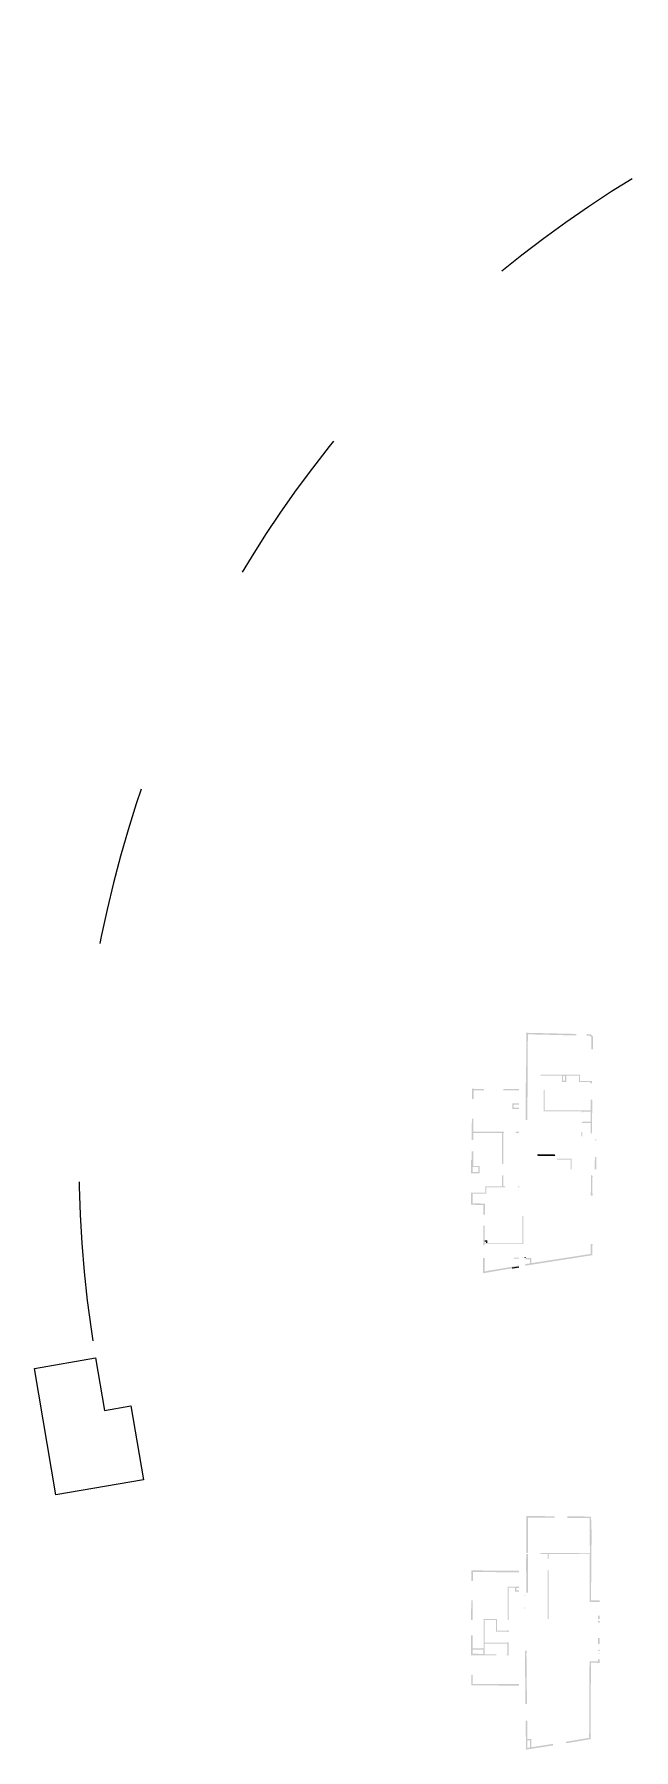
# Model space of a CAD drawing. Header units: metres. Extents: x -97 to 369, y -174 to 385.
# Drawn here: x 46.4 to 93.1, y 4.2 to 138 of the extents above; entities that cross this region are included whole.
import ezdxf

# ---------------------------------------------------------------- set-up
doc = ezdxf.new("R2010")
doc.units = ezdxf.units.M
doc.linetypes.add('PROJECTION', pattern=[0.3, 0.12, -0.18])
doc.layers.add('020_cloi', color=5, linetype='Continuous')
doc.layers.add('030_menuiserie', color=1, linetype='Continuous')
doc.layers.add('060_repères murs', color=104, linetype='Continuous', lineweight=0)

# ---------------------------------------------------------------- blocks, each defined once
blk = doc.blocks.new('*U1201')
blk.add_lwpolyline([(0.66849, -0.04218), (0.66849, 0), (0.71849, 0), (0.71849, -0.07218), (0.68349, -0.07218), (0.68349, -0.04218)], close=True)
at = {"linetype": 'PROJECTION', "ltscale": 0.75}
blk.add_arc((0.03522, -0.07269), 0.64827, 271.69986, 0.04505, dxfattribs=at)
blk = doc.blocks.new('Murs porteurs selon geometre projet')
at = {"layer": '030_menuiserie', "xscale": 138.550195075006, "yscale": 138.550195075006, "zscale": 138.550195075006, "rotation": 189.9168593396885}
blk.add_blockref('*U1201', (-33.68, -0.74), dxfattribs=at)
blk = doc.blocks.new('cloisons reperage')
at = {"layer": '060_repères murs', "true_color": 0x7aafdf, "transparency": 33554559}
h = blk.add_hatch(color=143, dxfattribs=at)
h.dxf.hatch_style = 1
h.paths.add_polyline_path([(-34.25, 8.5), (-34.13, 8.5), (-34.13, 10.05), (-34.25, 10.05)])
h.paths.add_polyline_path([(-34.26, 7.52), (-34.14, 7.52), (-34.15, 6.48), (-31.47, 6.93), (-31.47, 6.75), (-32, 6.66), (-32, 6.72), (-34.27, 6.33)])
h.paths.add_polyline_path([(-35.21, 12.61), (-35.09, 12.61), (-35.09, 11.8), (-34.12, 11.76), (-34.12, 11.67), (-34.12, 10.91), (-34.24, 10.91), (-34.24, 11.65), (-34.27, 11.65), (-35.21, 11.68)])
h.paths.add_polyline_path([(-35.15, 15.84), (-35.03, 15.84), (-35.03, 14.71), (-35.09, 14.71), (-35.09, 14.12), (-35.21, 14.12), (-35.22, 15.16), (-35.15, 15.16)])
h.paths.add_polyline_path([(-35.14, 18.4), (-35.02, 18.4), (-35.03, 16.73), (-35.15, 16.73)])
h.paths.add_polyline_path([(-34.19, 20.71), (-35.13, 20.72), (-35.13, 19.92), (-35.01, 19.92), (-35.01, 20.59), (-34.19, 20.59)])
h.paths.add_polyline_path([(-31.47, 20.71), (-32.68, 20.71), (-32.68, 20.59), (-31.47, 20.59)])
h.paths.add_polyline_path([(-25.54, 16.78), (-25.42, 16.78), (-25.42, 16.7), (-25.54, 16.7)])
h.paths.add_polyline_path([(-25.75, 19.87), (-25.87, 19.87), (-25.88, 17.19), (-25.81, 17.19), (-25.81, 17.31), (-25.76, 17.31)])
h.paths.add_polyline_path([(-25.9, 21.22), (-25.9, 21.32), (-25.78, 21.32), (-25.78, 21.14), (-25.9, 21.14)])
h.paths.add_polyline_path([(-25.85, 24.96), (-26.19, 24.99), (-26.19, 24.87), (-25.91, 24.85), (-25.81, 24.75), (-25.82, 23.81), (-25.7, 23.81), (-25.69, 24.8)])
h.paths.add_polyline_path([(-30.89, 25.09), (-30.91, 21.18), (-30.94, 21.18), (-30.94, 18.28), (-30.81, 18.28), (-30.77, 24.97), (-26.98, 24.88), (-26.98, 25)])
edge = h.paths.add_edge_path()
edge.add_arc((-25.84, 13.87), 0.12, -14.2741, 90.9503, ccw=False)
edge.add_line((-25.73, 13.84), (-25.74, 12.72))
edge.add_line((-25.74, 12.72), (-25.72, 12.45))
edge.add_line((-25.72, 12.45), (-25.71, 12.45))
edge.add_line((-25.71, 12.45), (-25.71, 12.39))
edge.add_line((-25.71, 12.39), (-25.86, 12.39))
edge.add_line((-25.86, 12.39), (-25.85, 13.99))
h.paths.add_polyline_path([(-25.42, 15.39), (-25.44, 14.44), (-25.56, 14.44), (-25.54, 15.39)])
h.paths.add_polyline_path([(-30.51, 7.12), (-25.87, 7.84), (-25.86, 8.61), (-25.71, 8.61), (-25.71, 8.54), (-25.74, 8.54), (-25.75, 7.74), (-30.98, 6.92), (-30.98, 7.05), (-30.61, 7.1)])
at = {"layer": '060_repères murs', "true_color": 0xf4ee51, "transparency": 33554559}
h = blk.add_hatch(color=41, dxfattribs=at)
h.dxf.hatch_style = 1
h.paths.add_polyline_path([(-28.53, 15.27), (-28.49, 15.2), (-27.43, 15.2), (-27.43, 14.45), (-27.36, 14.45), (-27.36, 15.27)])
h.paths.add_polyline_path([(-31.12, 8.61), (-31.19, 8.61), (-31.19, 10.79), (-31.12, 10.79)])
h.paths.add_polyline_path([(-34.13, 8.7), (-31.19, 8.7), (-31.19, 8.63), (-34.13, 8.63)])
h.paths.add_polyline_path([(-31.19, 7.61), (-31.12, 7.61), (-31.12, 7.56), (-31.19, 7.56)])
h.paths.add_polyline_path([(-34.09, 13.11), (-32.54, 13.11), (-32.54, 13.04), (-34.09, 13.04)])
h.paths.add_polyline_path([(-34.02, 12.54), (-34.09, 12.54), (-34.09, 13.04), (-34.02, 13.04)])
h.paths.add_polyline_path([(-35.09, 12.54), (-34.09, 12.54), (-34.09, 12.61), (-35.09, 12.61)])
h.paths.add_polyline_path([(-31.55, 13.11), (-31.44, 13.11), (-31.44, 13.04), (-31.55, 13.04)])
h.paths.add_polyline_path([(-29.76, 21.82), (-28.12, 21.82), (-28.12, 21.75), (-29.76, 21.75)])
h.paths.add_polyline_path([(-27.77, 21.75), (-26.7, 21.75), (-26.7, 21.82), (-27.77, 21.82)])
h.paths.add_polyline_path([(-26.7, 21.75), (-26.77, 21.75), (-26.77, 21.25), (-26.7, 21.25)])
h.paths.add_polyline_path([(-26.7, 21.25), (-25.9, 21.25), (-25.9, 21.32), (-26.7, 21.32)])
h.paths.add_polyline_path([(-29.54, 19.03), (-26.56, 19.03), (-26.56, 18.96), (-29.54, 18.96)])
h.paths.add_polyline_path([(-29.54, 20.64), (-29.47, 20.64), (-29.47, 19.03), (-29.54, 19.03)])
h.paths.add_polyline_path([(-31.86, 7.55), (-31.46, 7.55), (-31.46, 7.48), (-31.86, 7.48)])
at = {"layer": '060_repères murs', "true_color": 0xf8991e, "transparency": 33554559}
h = blk.add_hatch(color=30, dxfattribs=at)
h.dxf.hatch_style = 1
h.paths.add_polyline_path([(-31.47, 19.59), (-31.97, 19.59), (-31.97, 19.15), (-31.47, 19.15), (-31.47, 19.25), (-31.87, 19.25), (-31.87, 19.49), (-31.47, 19.49)])
h.paths.add_polyline_path([(-30.98, 7.53), (-30.51, 7.53), (-30.51, 7.12), (-30.61, 7.1), (-30.61, 7.43), (-30.98, 7.43)])
h.paths.add_polyline_path([(-35.09, 14.61), (-34.54, 14.61), (-34.54, 14.71), (-35.09, 14.71)])
h.paths.add_polyline_path([(-34.64, 14.61), (-34.54, 14.61), (-34.54, 14.12), (-34.64, 14.12)])
h.paths.add_polyline_path([(-34.64, 14.22), (-35.09, 14.22), (-35.09, 14.12), (-34.64, 14.12)])
h.paths.add_polyline_path([(-28.12, 21.82), (-27.77, 21.82), (-27.77, 21.72), (-28.12, 21.72)])
h.paths.add_polyline_path([(-27.77, 21.35), (-27.87, 21.35), (-27.87, 21.72), (-27.77, 21.72)])
h.paths.add_polyline_path([(-28.12, 21.72), (-28.02, 21.72), (-28.02, 21.35), (-28.12, 21.35)])
h.paths.add_polyline_path([(-28.12, 21.35), (-27.77, 21.35), (-27.77, 21.25), (-28.12, 21.25)])
at = {"layer": '060_repères murs', "true_color": 0x58ba48, "transparency": 33554559}
h = blk.add_hatch(color=85, dxfattribs=at)
h.dxf.hatch_style = 1
h.paths.add_polyline_path([(-35.02, 17.37), (-32.62, 17.37), (-32.62, 17.27), (-35.02, 17.27)])
h.paths.add_polyline_path([(-31.72, 17.37), (-31.47, 17.37), (-31.47, 17.27), (-31.72, 17.27)])
h.paths.add_polyline_path([(-32.79, 17.27), (-32.69, 17.27), (-32.69, 14.86), (-32.79, 14.86)])
h.paths.add_polyline_path([(-32.79, 13.96), (-32.69, 13.96), (-32.69, 13.12), (-32.79, 13.12)])
h.paths.add_polyline_path([(-26.56, 18.16), (-25.88, 18.16), (-25.88, 18.06), (-26.56, 18.06)])
h.paths.add_polyline_path([(-26.56, 19.03), (-25.87, 19.03), (-25.87, 18.93), (-26.56, 18.93)])
h.paths.add_polyline_path([(-26.61, 17.36), (-26.51, 17.36), (-26.51, 17), (-26.61, 17)])
h.paths.add_polyline_path([(-26.46, 18.93), (-26.56, 18.93), (-26.56, 18.89), (-26.46, 18.89)])
at = {"layer": '060_repères murs', "true_color": 0xf8991e, "transparency": 33554559}
h = blk.add_hatch(color=30, dxfattribs=at)
h.dxf.hatch_style = 1
h.paths.add_polyline_path([(-34.13, 8.9), (-33.93, 8.9), (-33.93, 8.7), (-34.03, 8.7), (-34.03, 8.8), (-34.13, 8.8)])
at = {"layer": '060_repères murs', "true_color": 0x7aafdf, "transparency": 33554559}
h = blk.add_hatch(color=143, dxfattribs=at)
h.dxf.hatch_style = 1
h.paths.add_polyline_path([(-30.77, -15.48), (-30.76, -12.74), (-28.68, -12.74), (-28.68, -12.62), (-30.88, -12.61), (-30.89, -15.47), (-30.89, -15.48)])
h.paths.add_polyline_path([(-30.77, -15.56), (-30.89, -15.56), (-30.91, -16.09), (-30.89, -18.59), (-30.77, -18.59)])
h.paths.add_polyline_path([(-27.68, -12.63), (-27.68, -12.75), (-25.96, -12.77), (-25.93, -15.5), (-25.93, -15.51), (-25.81, -15.51), (-25.8, -13.81), (-25.84, -12.69), (-25.89, -12.65), (-27.2, -12.63)])
h.paths.add_polyline_path([(-25.82, -15.58), (-25.94, -15.58), (-25.96, -19.31), (-25.18, -19.31), (-25.18, -19.19), (-25.84, -19.19)])
h.paths.add_polyline_path([(-35.18, -17.68), (-35.06, -17.68), (-35.06, -16.98), (-31.46, -16.99), (-31.46, -16.87), (-35.18, -16.85)])
h.paths.add_polyline_path([(-35.2, -21.92), (-35.08, -21.92), (-35.08, -22.92), (-35.2, -22.92)])
h.paths.add_polyline_path([(-35.08, -22.92), (-35.08, -23.46), (-35.2, -23.46), (-35.2, -22.92)])
h.paths.add_polyline_path([(-35.19, -19.19), (-35.07, -19.19), (-35.07, -20.71), (-35.2, -20.71)])
h.paths.add_polyline_path([(-35.19, -24.98), (-35.07, -24.98), (-35.07, -25.7), (-31.46, -25.71), (-31.46, -25.83), (-35.19, -25.82)])
h.paths.add_polyline_path([(-30.88, -23.3), (-30.86, -23.3), (-30.86, -23.12), (-30.98, -23.12), (-31, -23.3), (-30.96, -27.28), (-30.84, -27.28)])
h.paths.add_polyline_path([(-30.94, -28.56), (-30.82, -28.56), (-30.81, -30.01), (-30.8, -30.69), (-28.82, -30.38), (-28.8, -30.5), (-30.92, -30.83)])
h.paths.add_polyline_path([(-27.78, -30.33), (-27.79, -30.21), (-25.99, -29.91), (-25.96, -23.93), (-25.29, -23.94), (-25.29, -23.78), (-25.17, -23.78), (-25.17, -24.06), (-25.85, -24.05), (-25.88, -30.01)])
h.paths.add_polyline_path([(-25.17, -22.12), (-25.17, -22.58), (-25.29, -22.58), (-25.29, -22.12)])
h.paths.add_polyline_path([(-25.17, -23.04), (-25.17, -23.14), (-25.29, -23.14), (-25.29, -23.05)])
h.paths.add_polyline_path([(-25.17, -23.32), (-25.17, -23.34), (-25.29, -23.34), (-25.29, -23.32)])
h.paths.add_polyline_path([(-25.17, -20.37), (-25.17, -20.63), (-25.29, -20.63), (-25.29, -20.37)])
h.paths.add_polyline_path([(-25.17, -20.79), (-25.17, -20.93), (-25.29, -20.93), (-25.29, -20.79)])
at = {"layer": '060_repères murs', "true_color": 0xf4ee51, "transparency": 33554559}
h = blk.add_hatch(color=41, dxfattribs=at)
h.dxf.hatch_style = 1
h.paths.add_polyline_path([(-34.15, -20.71), (-33.25, -20.71), (-33.25, -21.63), (-32.38, -21.63), (-32.38, -21.56), (-33.18, -21.56), (-33.18, -20.64), (-34.22, -20.64), (-34.22, -22.92), (-34.15, -22.92)])
h.paths.add_polyline_path([(-31.77, -18.12), (-32.35, -18.12), (-32.35, -20.71), (-32.28, -20.71), (-32.28, -18.19), (-31.77, -18.19)])
h.paths.add_polyline_path([(-31.06, -18.81), (-30.96, -18.81), (-30.96, -18.85), (-31.06, -18.85)])
h.paths.add_polyline_path([(-31.06, -19.76), (-30.96, -19.76), (-30.96, -19.81), (-31.06, -19.81)])
h.paths.add_polyline_path([(-29.23, -15.56), (-29.23, -15.95), (-29.16, -15.95), (-29.16, -15.56)])
h.paths.add_polyline_path([(-29.16, -16.85), (-29.23, -16.85), (-29.23, -20.63), (-29.16, -20.63)])
h.paths.add_polyline_path([(-29.8, -15.48), (-25.81, -15.51), (-25.82, -15.58), (-29.8, -15.56)])
h.paths.add_polyline_path([(-34.15, -23.39), (-33.24, -23.39), (-33.24, -23.46), (-34.15, -23.46)])
h.paths.add_polyline_path([(-32.43, -23.39), (-32.37, -23.39), (-32.37, -23.46), (-32.43, -23.46)])
h.paths.add_polyline_path([(-34.15, -22.49), (-32.38, -22.49), (-32.38, -22.56), (-34.15, -22.56)])
at = {"layer": '060_repères murs', "true_color": 0xf8991e, "transparency": 33554559}
h = blk.add_hatch(color=30, dxfattribs=at)
h.dxf.hatch_style = 1
h.paths.add_polyline_path([(-34.15, -22.95), (-34.15, -22.92), (-34.22, -22.92), (-35.08, -22.92), (-35.08, -23.02), (-34.25, -23.02), (-34.25, -23.36), (-35.08, -23.35), (-35.08, -23.46), (-34.15, -23.46), (-34.15, -23.01), (-34.15, -23.01)])
h.paths.add_polyline_path([(-31.46, -18.5), (-31.78, -18.5), (-31.78, -18.12), (-31.46, -18.12), (-31.46, -18.22), (-31.68, -18.22), (-31.68, -18.4), (-31.46, -18.4)])
h.paths.add_polyline_path([(-30.81, -30.01), (-30.51, -30.01), (-30.51, -30.65), (-30.61, -30.66), (-30.61, -30.11), (-30.81, -30.11)])
at = {"layer": '060_repères murs', "true_color": 0x58ba48, "transparency": 33554559}
h = blk.add_hatch(color=85, dxfattribs=at)
h.dxf.hatch_style = 1
h.paths.add_polyline_path([(-32.38, -22.45), (-32.27, -22.45), (-32.27, -23.46), (-32.38, -23.46)])
h.paths.add_polyline_path([(-32.38, -21.52), (-32.27, -21.52), (-32.27, -21.65), (-32.38, -21.65)])
at = {"layer": '020_cloi'}
for points in [[(-30.89, 25.04), (-30.89, 25.04)], [(-29.98, 15.59), (-28.71, 15.58), (-28.67, 15.52), (-29.98, 15.53)]]:
    blk.add_lwpolyline(points, close=True, dxfattribs=at)
for points in [[(-31.47, 6.81), (-32, 6.72)], [(-30.97, 7.57), (-30.97, 7.53), (-30.98, 7.53), (-30.98, 7.57), (-30.97, 7.57)]]:
    blk.add_lwpolyline(points, dxfattribs=at)

msp = doc.modelspace()

# ---------------------------------------------------------------- block references
at = {"layer": '020_cloi', "rotation": 359.7851270248765}
msp.add_blockref('Murs porteurs selon geometre projet', (179.86, 41.44), dxfattribs=at)
at = {"layer": '060_repères murs'}
msp.add_blockref('cloisons reperage', (115.64, 35), dxfattribs=at)

doc.saveas('drawing.dxf')
